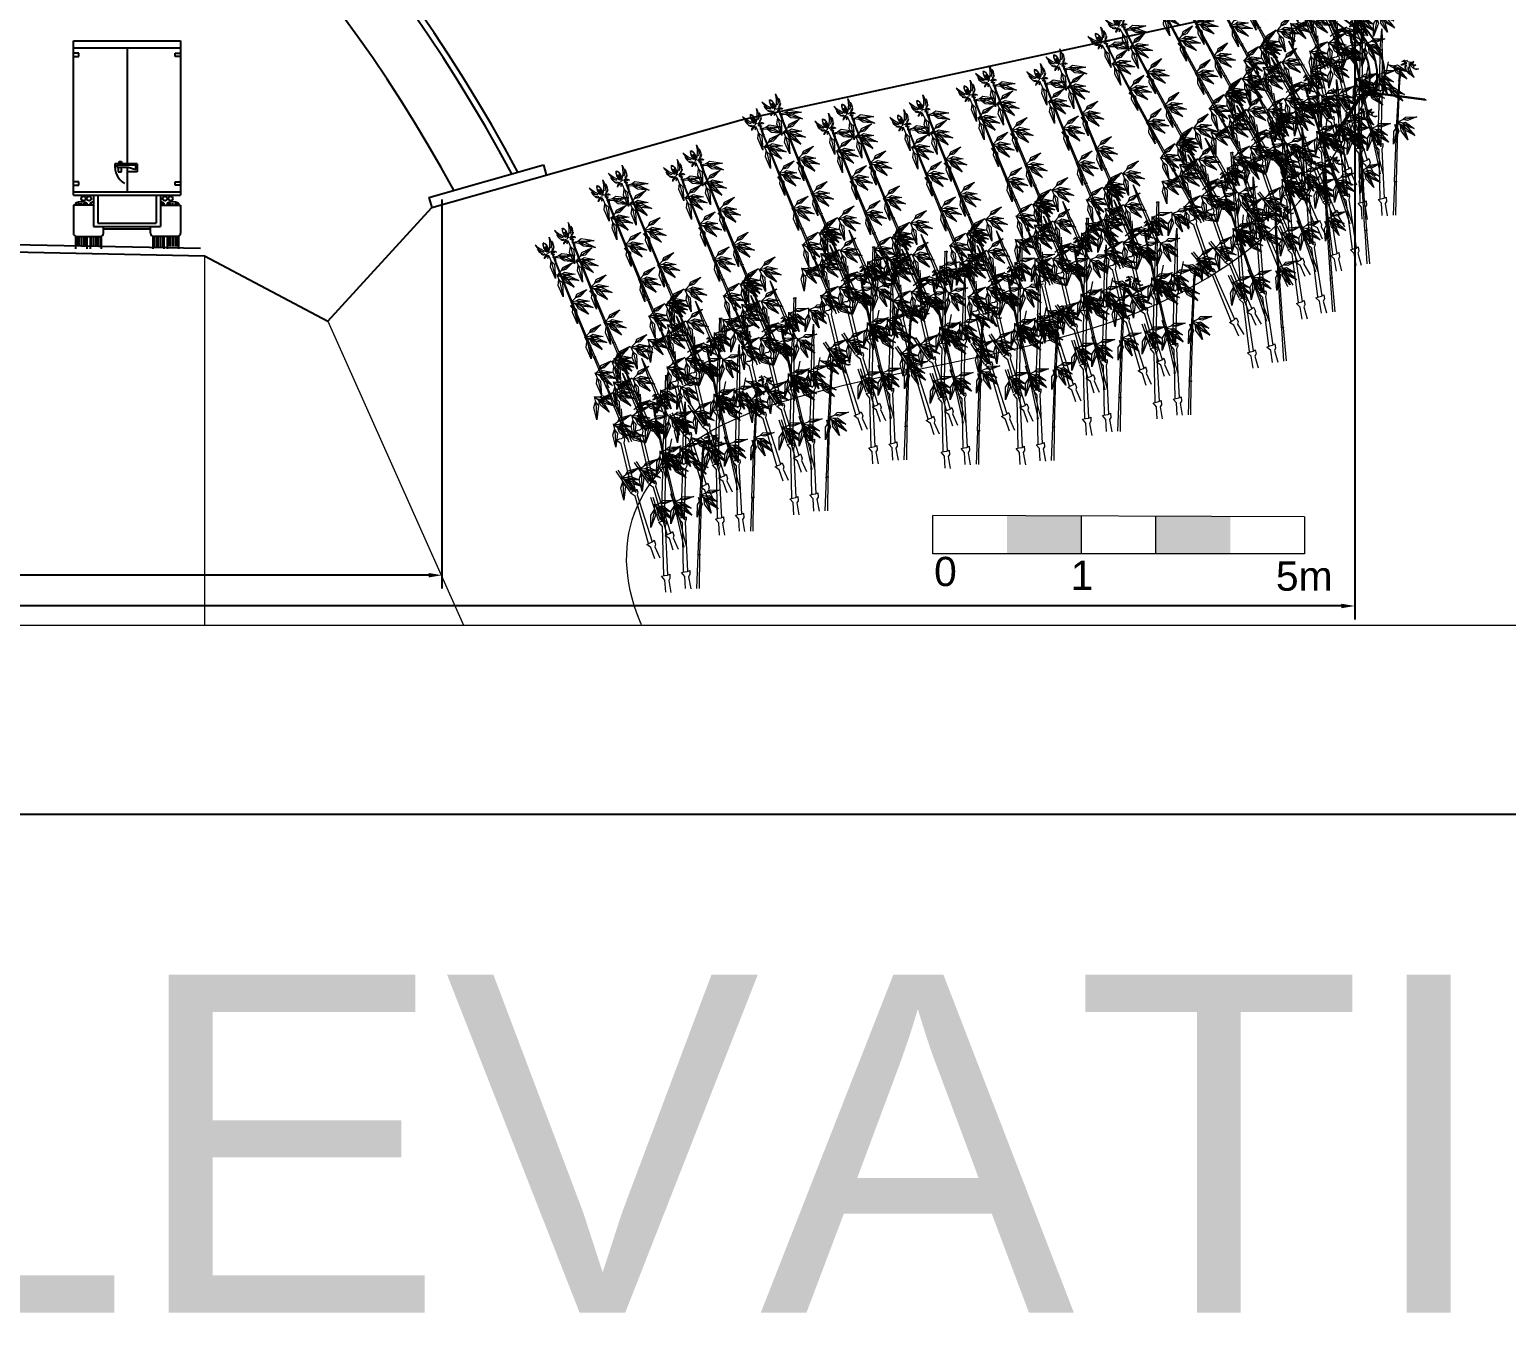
# Model space of a CAD drawing. Header units: metres. Extents: x 10 to 239, y 2 to 253.
# Drawn here: x 71.55 to 91.4, y 152.8 to 170.12 of the extents above; entities that cross this region are included whole.
import ezdxf

# ---------------------------------------------------------------- set-up
doc = ezdxf.new("R2010")
doc.units = ezdxf.units.M
doc.header["$MEASUREMENT"] = 0
doc.layers.get('Defpoints').update_dxf_attribs({"color": 9})
for name, color, linetype in [('-cotas', 252, 'Continuous'), ('-nombres', 253, 'Continuous'), ('1', 7, 'Continuous'), ('1estruct arco', 7, 'Continuous'), ('1gris oscuro', 253, 'Continuous'), ('bloques carros', 9, 'Continuous')]:
    doc.layers.add(name, color=color, linetype=linetype)
doc.layers.add('0marcos', color=10, linetype='Continuous', plot=False)
for name, color, linetype, lineweight, true_color in [('bamb', 7, 'Continuous', 0, 0xbdd3a6), ('barrera', 7, 'Continuous', 0, 0x9dbb63), ('bloques veg', 7, 'Continuous', 0, 0xbbd5a5)]:
    doc.layers.add(name, color=color, linetype=linetype, lineweight=lineweight, true_color=true_color)
doc.layers.get('bamb').off()
doc.styles.add('Annotative', font='arial.ttf')
doc.styles.get("Standard").update_dxf_attribs({"font": 'arial.ttf'})
doc.dimstyles.get("Standard").update_dxf_attribs({"dimtxt": 0.18, "dimasz": 0.18, "dimexe": 0.18, "dimexo": 0.0625, "dimgap": 0.09, "dimtad": 0, "dimtih": 1, "dimtoh": 1, "dimdec": 4, "dimzin": 0, "dimdsep": 46, "dimtxsty": 'Standard', "dimcen": 0.09, "dimadec": 0, "dimazin": 0, "dimtfac": 1, "dimtdec": 4, "dimtofl": 0, "dimtmove": 0, "dimatfit": 3, "dimfxl": 1, "dimtolj": 1, "dimtzin": 0, "dimarcsym": 0})

# ---------------------------------------------------------------- blocks, each defined once
blk = doc.blocks.new('A$C00FF6598')
for p, q in [((0, 186), (96, 186)), ((0, 48), (0, 186)), ((96, 186), (96, 48)), ((0, 180), (96, 180)), ((48, 180), (48, 76)), ((48, 73), (48, 51)), ((0, 51), (96, 51)), ((0, 48), (96, 48)), ((2, 41), (2, 39)), ((12, 41), (12, 39)), ((15, 41), (15, 39)), ((18, 48), (18, 20)), ((78, 48), (78, 20)), ((81, 41), (81, 39)), ((84, 41), (84, 39)), ((94, 41), (94, 39)), ((18, 39), (0, 39)), ((0, 39), (0, 14)), ((78, 39), (96, 39)), ((96, 39), (96, 14)), ((18, 20), (78, 20)), ((27, 14), (27, 20)), ((69, 14), (69, 20)), ((2, 11), (2, 0)), ((3, 11), (24, 11)), ((12, 11), (12, 0)), ((15, 11), (15, 0)), ((25, 11), (25, 0)), ((71, 11), (71, 0)), ((93, 11), (72, 11)), ((81, 11), (81, 0)), ((84, 11), (84, 0)), ((94, 11), (94, 0))]:
    blk.add_line(p, q)
for centre, radius, start, end in [((7, 29), 13, 67.3801, 112.6199), ((20, 29), 13, 98.8499, 112.6199), ((76, 29), 13, 67.3801, 81.1501), ((89, 29), 13, 67.3801, 112.6199), ((3, 14), 3, 180, 270), ((24, 14), 3, 270, 0), ((72, 14), 3, 180, 270), ((93, 14), 3, 270, 0)]:
    blk.add_arc(centre, radius, start, end)
at = {"layer": 'bloques carros'}
for p, q in [((5, 175), (0, 175)), ((0, 172), (5, 172)), ((5, 172), (5, 175)), ((91, 175), (96, 175)), ((91, 172), (91, 175)), ((96, 172), (91, 172)), ((57, 76), (37.1, 76)), ((56, 75), (39, 75)), ((39, 75), (39, 73)), ((39, 73), (49, 73)), ((40, 73), (40, 69)), ((40, 69), (43, 69)), ((41, 78), (43, 78)), ((41, 76), (41, 78)), ((43, 78), (43, 76)), ((43, 69), (43, 73)), ((49, 73), (56, 71)), ((57, 69), (49, 69)), ((56, 71), (56, 75)), ((57, 76), (57, 69)), ((5, 60), (0, 60)), ((0, 57), (5, 57)), ((5, 57), (5, 60)), ((91, 60), (96, 60)), ((91, 57), (91, 60)), ((96, 57), (91, 57)), ((3, 39), (3, 40.9)), ((5, 41), (5, 39)), ((7, 39), (7, 41)), ((9, 39), (9, 41)), ((11, 39), (11, 41)), ((16, 39), (16, 41)), ((22, 48), (22, 23)), ((74, 48), (74, 23)), ((80, 39), (80, 41)), ((85, 39), (85, 41)), ((87, 39), (87, 41)), ((89, 39), (89, 41)), ((91, 41), (91, 39)), ((93, 39), (93, 40.9)), ((22, 23), (74, 23)), ((27, 18), (69, 18)), ((3, 11), (3, 2)), ((5, 11), (5, 2)), ((7, 11), (7, 2)), ((9, 11), (9, 2)), ((11, 11), (11, 2)), ((16, 11), (16, 2)), ((18, 11), (18, 2)), ((20, 11), (20, 2)), ((22, 11), (22, 2)), ((24, 11), (24, 2)), ((72, 11), (72, 2)), ((74, 11), (74, 2)), ((76, 11), (76, 2)), ((78, 11), (78, 2)), ((80, 11), (80, 2)), ((85, 11), (85, 2)), ((87, 11), (87, 2)), ((89, 11), (89, 2)), ((91, 11), (91, 2)), ((93, 11), (93, 2))]:
    blk.add_line(p, q, dxfattribs=at)
for centre in [(9, 45), (14, 45), (82, 45), (87, 45)]:
    blk.add_circle(centre, 2, dxfattribs=at)
blk.add_arc((55, 74), 18, 173.6206, 239.0362, dxfattribs=at)
blk = doc.blocks.new('bamb')
at = {"layer": 'bloques veg'}
for p, q in [((-3.022, 3.814), (-3.058, 3.882)), ((-3.205, 3.546), (-3.241, 3.613)), ((-2.605, 3.297), (-2.662, 3.332)), ((-2.659, 3.336), (-2.605, 3.302)), ((-2.788, 3.028), (-2.845, 3.063)), ((-2.842, 3.068), (-2.788, 3.033)), ((-1.429, 1.873), (-1.572, 2.229)), ((-1.415, 1.794), (-1.557, 2.15)), ((-1.296, 2.03), (-1.32, 2.103)), ((-1.612, 1.605), (-1.754, 1.961)), ((-0.936, 1.414), (-0.983, 1.795)), ((-0.697, 1.546), (-0.744, 1.927)), ((-0.522, 1.744), (-0.526, 1.821)), ((-0.972, 1.451), (-1.022, 1.494)), ((-1.018, 1.498), (-0.97, 1.456)), ((-1.095, 1.128), (-1.359, 1.331)), ((-1.342, 1.352), (-1.091, 1.154)), ((-1.292, 0.939), (-1.556, 1.142)), ((-1.539, 1.163), (-1.288, 0.965)), ((-0.56, 0.821), (-0.763, 1.085)), ((-0.74, 1.101), (-0.549, 0.845)), ((-0.358, 1.101), (-0.395, 1.156)), ((-0.39, 1.159), (-0.355, 1.105)), ((-0.799, 0.689), (-1.002, 0.953)), ((-0.98, 0.969), (-0.788, 0.712))]:
    blk.add_line(p, q, dxfattribs=at)
for points in [[(-3.171, 3.939, 0.371554), (-3.278, 4.006, -0.734759), (-3.222, 3.973, -0.076042), (-3.177, 3.938, -0.522547), (-3.194, 3.941, 0.430591), (-3.248, 3.959, -0.351549), (-3.195, 3.936, 0.50622), (-3.225, 3.917, -0.192001), (-3.144, 3.923)], [(-3.188, 3.92, -0.371554), (-3.267, 4.019, 0.734759), (-3.228, 3.967, 0.076042), (-3.188, 3.925, 0.522547), (-3.193, 3.943, -0.430591), (-3.217, 3.994, 0.351549), (-3.188, 3.944, -0.50622), (-3.173, 3.976, 0.192001), (-3.169, 3.895)], [(-3.164, 3.939, 0.121956), (-3.224, 4.112, -0.197912), (-3.154, 3.98, 0.28202), (-3.175, 4.071, -0.357594), (-3.133, 3.96, 0.141581), (-3.121, 4.009, -0.258144), (-3.139, 3.932, -0.252411), (-3.067, 3.953, 0.399951), (-3.13, 3.924, -0.191492), (-3.084, 3.945, 0.22191), (-3.128, 3.907, -0.155645), (-3.081, 3.913, -0.20302), (-3.128, 3.907)], [(-3.347, 3.671, 0.121956), (-3.407, 3.843, -0.197912), (-3.337, 3.711, 0.28202), (-3.357, 3.802, -0.357594), (-3.315, 3.691, 0.141581), (-3.304, 3.74, -0.258144), (-3.322, 3.664, -0.252411), (-3.249, 3.684, 0.399951), (-3.313, 3.655, -0.191492), (-3.267, 3.676, 0.22191), (-3.311, 3.638, -0.155645), (-3.264, 3.644, -0.20302), (-3.311, 3.638)], [(-3.188, 3.913, -0.121956), (-3.366, 3.952, 0.197912), (-3.227, 3.898, -0.28202), (-3.319, 3.908, 0.357594), (-3.204, 3.879, -0.141581), (-3.251, 3.862, 0.258144), (-3.178, 3.889, 0.252411), (-3.189, 3.815, -0.399951), (-3.168, 3.881, 0.191492), (-3.183, 3.833, -0.22191), (-3.151, 3.881, 0.155645), (-3.151, 3.833, 0.20302), (-3.151, 3.881)], [(-3.37, 3.645, -0.121956), (-3.549, 3.683, 0.197912), (-3.409, 3.63, -0.28202), (-3.502, 3.639, 0.357594), (-3.387, 3.611, -0.141581), (-3.434, 3.593, 0.258144), (-3.36, 3.62, 0.252411), (-3.372, 3.546, -0.399951), (-3.351, 3.612, 0.191492), (-3.366, 3.564, -0.22191), (-3.334, 3.613, 0.155645), (-3.334, 3.565, 0.20302), (-3.334, 3.613)], [(-3.354, 3.67, 0.371554), (-3.461, 3.737, -0.734759), (-3.405, 3.705, -0.076042), (-3.359, 3.67, -0.522547), (-3.377, 3.673, 0.430591), (-3.431, 3.69, -0.351549), (-3.378, 3.667, 0.50622), (-3.407, 3.649, -0.192001), (-3.327, 3.654)], [(-3.371, 3.651, -0.371554), (-3.45, 3.75, 0.734759), (-3.411, 3.698, 0.076042), (-3.371, 3.657, 0.522547), (-3.376, 3.674, -0.430591), (-3.4, 3.726, 0.351549), (-3.37, 3.675, -0.50622), (-3.356, 3.707, 0.192001), (-3.352, 3.627)], [(-1.315, 2.283, 0.121956), (-1.152, 2.162, -0.197912), (-1.299, 2.239, 0.28202), (-1.223, 2.169, -0.357594), (-1.332, 2.244, 0.141581), (-1.311, 2.192, -0.258144), (-1.343, 2.273, -0.252411), (-1.396, 2.209, 0.399951), (-1.357, 2.275, -0.191492), (-1.385, 2.227, 0.22191), (-1.369, 2.29, -0.155645), (-1.409, 2.254, 0.220934), (-1.394, 2.292, 1.572992)], [(-1.31, 2.287, 0.371554), (-1.169, 2.294, -0.734759), (-1.241, 2.288, -0.076042), (-1.305, 2.291, -0.522547), (-1.287, 2.299, 0.430591), (-1.226, 2.317, -0.351549), (-1.29, 2.305, 0.50622), (-1.274, 2.341, -0.48228), (-1.362, 2.305, 0.557088)], [(-0.476, 1.993, 0.121956), (-0.349, 1.835, -0.197912), (-0.471, 1.947, 0.28202), (-0.416, 1.859, -0.357594), (-0.501, 1.96, 0.141581), (-0.495, 1.904, -0.258144), (-0.505, 1.991, -0.252411), (-0.573, 1.942, 0.399951), (-0.518, 1.997, -0.191492), (-0.558, 1.958, 0.22191), (-0.526, 2.014, -0.155645), (-0.573, 1.99, 0.220934), (-0.549, 2.022, 1.572992)], [(-0.469, 1.996, 0.371554), (-0.332, 1.966, -0.734759), (-0.402, 1.979, -0.076042), (-0.463, 1.999, -0.522547), (-0.444, 2.002, 0.430591), (-0.38, 2.004, -0.351549), (-0.445, 2.008, 0.50622), (-0.421, 2.038, -0.48228), (-0.515, 2.027, 0.557088)]]:
    blk.add_lwpolyline(points, format="xyb", dxfattribs=at)
for points in [[(-3.093, 3.872), (-3.015, 3.918), (-2.816, 3.991), (-2.954, 3.91), (-3.028, 3.91), (-2.992, 3.96), (-2.816, 3.991)], [(-3.148, 3.872), (-3.084, 3.802), (-2.968, 3.611), (-3.08, 3.736), (-3.095, 3.814), (-3.037, 3.786), (-2.968, 3.611)], [(-3.028, 3.806), (-3.108, 3.909), (-3.117, 3.92), (-3.126, 3.932), (-3.128, 3.94), (-3.115, 3.928), (-3.108, 3.922), (-3.103, 3.915), (-3.022, 3.811)], [(-3.072, 3.877), (-2.984, 3.899), (-2.773, 3.91), (-2.928, 3.873), (-3, 3.895), (-2.951, 3.932), (-2.773, 3.91)], [(-2.606, 3.302), (-3.019, 3.796), (-3.035, 3.8), (-3.029, 3.807), (-3.024, 3.809), (-3.021, 3.815), (-3.016, 3.809), (-3.014, 3.802), (-2.593, 3.309)], [(-2.951, 3.677), (-2.919, 3.746), (-2.814, 3.89), (-2.872, 3.768), (-2.925, 3.734), (-2.922, 3.785), (-2.814, 3.89)], [(-3.331, 3.603), (-3.267, 3.533), (-3.15, 3.342), (-3.263, 3.468), (-3.278, 3.545), (-3.22, 3.518), (-3.15, 3.342)], [(-3.211, 3.537), (-3.291, 3.641), (-3.3, 3.652), (-3.309, 3.663), (-3.311, 3.671), (-3.298, 3.659), (-3.291, 3.653), (-3.286, 3.646), (-3.205, 3.542)], [(-3.276, 3.603), (-3.198, 3.65), (-2.999, 3.723), (-3.137, 3.641), (-3.211, 3.642), (-3.175, 3.691), (-2.999, 3.723)], [(-3.255, 3.608), (-3.167, 3.63), (-2.956, 3.641), (-3.111, 3.604), (-3.182, 3.627), (-3.133, 3.663), (-2.956, 3.641)], [(-3.134, 3.408), (-3.102, 3.477), (-2.997, 3.621), (-3.055, 3.5), (-3.107, 3.465), (-3.105, 3.516), (-2.997, 3.621)], [(-2.971, 3.67), (-2.906, 3.599), (-2.79, 3.409), (-2.903, 3.534), (-2.917, 3.611), (-2.859, 3.584), (-2.79, 3.409)], [(-2.962, 3.667), (-2.878, 3.652), (-2.69, 3.579), (-2.839, 3.607), (-2.892, 3.654), (-2.836, 3.667), (-2.69, 3.579)], [(-2.96, 3.654), (-2.872, 3.676), (-2.66, 3.687), (-2.816, 3.649), (-2.887, 3.672), (-2.838, 3.708), (-2.66, 3.687)], [(-2.957, 3.669), (-2.893, 3.702), (-2.733, 3.749), (-2.845, 3.692), (-2.904, 3.696), (-2.873, 3.733), (-2.733, 3.749)], [(-2.656, 3.394), (-2.623, 3.463), (-2.518, 3.607), (-2.576, 3.486), (-2.629, 3.451), (-2.627, 3.502), (-2.518, 3.607)], [(-2.788, 3.034), (-3.202, 3.527), (-3.217, 3.532), (-3.212, 3.538), (-3.207, 3.541), (-3.204, 3.547), (-3.199, 3.54), (-3.197, 3.533), (-2.776, 3.041)], [(-3.153, 3.401), (-3.089, 3.331), (-2.973, 3.14), (-3.085, 3.266), (-3.1, 3.343), (-3.042, 3.316), (-2.973, 3.14)], [(-3.145, 3.398), (-3.06, 3.383), (-2.873, 3.311), (-3.022, 3.338), (-3.075, 3.386), (-3.018, 3.398), (-2.873, 3.311)], [(-3.143, 3.385), (-3.055, 3.407), (-2.843, 3.418), (-2.999, 3.381), (-3.07, 3.403), (-3.021, 3.44), (-2.843, 3.418)], [(-3.139, 3.4), (-3.076, 3.433), (-2.915, 3.481), (-3.028, 3.423), (-3.087, 3.428), (-3.056, 3.464), (-2.915, 3.481)], [(-2.675, 3.387), (-2.611, 3.317), (-2.494, 3.126), (-2.607, 3.251), (-2.622, 3.329), (-2.564, 3.301), (-2.494, 3.126)], [(-2.666, 3.384), (-2.582, 3.369), (-2.394, 3.296), (-2.543, 3.324), (-2.596, 3.371), (-2.54, 3.384), (-2.394, 3.296)], [(-2.664, 3.371), (-2.576, 3.393), (-2.365, 3.404), (-2.52, 3.367), (-2.591, 3.389), (-2.542, 3.425), (-2.365, 3.404)], [(-2.661, 3.386), (-2.597, 3.419), (-2.437, 3.466), (-2.549, 3.409), (-2.608, 3.413), (-2.577, 3.45), (-2.437, 3.466)], [(-2.844, 3.118), (-2.78, 3.15), (-2.62, 3.198), (-2.732, 3.14), (-2.791, 3.145), (-2.76, 3.182), (-2.62, 3.198)], [(-2.839, 3.125), (-2.806, 3.194), (-2.701, 3.338), (-2.759, 3.217), (-2.812, 3.182), (-2.809, 3.234), (-2.701, 3.338)], [(-2.145, 2.77), (-2.591, 3.289), (-2.607, 3.291), (-2.602, 3.298), (-2.595, 3.304), (-2.59, 3.313), (-2.586, 3.305), (-2.582, 3.297), (-2.131, 2.783)], [(-2.33, 3.004), (-2.298, 3.073), (-2.193, 3.217), (-2.251, 3.096), (-2.303, 3.061), (-2.301, 3.113), (-2.193, 3.217)], [(-2.858, 3.118), (-2.794, 3.048), (-2.677, 2.857), (-2.79, 2.983), (-2.804, 3.06), (-2.746, 3.033), (-2.677, 2.857)], [(-2.849, 3.115), (-2.765, 3.1), (-2.577, 3.028), (-2.726, 3.056), (-2.779, 3.103), (-2.723, 3.115), (-2.577, 3.028)], [(-2.847, 3.102), (-2.759, 3.124), (-2.547, 3.135), (-2.703, 3.098), (-2.774, 3.12), (-2.725, 3.157), (-2.547, 3.135)], [(-2.328, 2.501), (-2.774, 3.02), (-2.79, 3.022), (-2.785, 3.03), (-2.777, 3.036), (-2.773, 3.044), (-2.769, 3.036), (-2.764, 3.029), (-2.314, 2.514)], [(-2.349, 2.997), (-2.285, 2.927), (-2.169, 2.736), (-2.281, 2.862), (-2.296, 2.939), (-2.238, 2.912), (-2.169, 2.736)], [(-2.341, 2.994), (-2.256, 2.979), (-2.069, 2.907), (-2.218, 2.935), (-2.271, 2.982), (-2.214, 2.994), (-2.069, 2.907)], [(-2.339, 2.981), (-2.251, 3.003), (-2.039, 3.014), (-2.195, 2.977), (-2.266, 2.999), (-2.217, 3.036), (-2.039, 3.014)], [(-2.335, 2.997), (-2.272, 3.029), (-2.111, 3.077), (-2.224, 3.02), (-2.283, 3.024), (-2.252, 3.061), (-2.111, 3.077)], [(-1.883, 2.804), (-1.85, 2.873), (-1.745, 3.018), (-1.803, 2.896), (-1.856, 2.861), (-1.854, 2.913), (-1.745, 3.018)], [(-2.518, 2.728), (-2.455, 2.761), (-2.294, 2.808), (-2.407, 2.751), (-2.466, 2.755), (-2.435, 2.792), (-2.294, 2.808)], [(-2.513, 2.736), (-2.481, 2.804), (-2.375, 2.949), (-2.434, 2.827), (-2.486, 2.793), (-2.484, 2.844), (-2.375, 2.949)], [(-1.845, 2.425), (-2.135, 2.762), (-2.15, 2.765), (-2.14, 2.773), (-2.131, 2.782), (-2.128, 2.788), (-2.12, 2.78), (-2.12, 2.772), (-1.823, 2.444)], [(-2.046, 2.585), (-2.013, 2.654), (-1.908, 2.798), (-1.966, 2.676), (-2.019, 2.642), (-2.016, 2.693), (-1.908, 2.798)], [(-1.902, 2.797), (-1.838, 2.727), (-1.722, 2.536), (-1.834, 2.662), (-1.849, 2.739), (-1.791, 2.712), (-1.722, 2.536)], [(-1.893, 2.794), (-1.809, 2.779), (-1.622, 2.707), (-1.771, 2.735), (-1.823, 2.782), (-1.767, 2.794), (-1.622, 2.707)], [(-1.891, 2.781), (-1.804, 2.803), (-1.592, 2.814), (-1.747, 2.777), (-1.819, 2.8), (-1.77, 2.836), (-1.592, 2.814)], [(-1.888, 2.797), (-1.825, 2.829), (-1.664, 2.877), (-1.777, 2.82), (-1.835, 2.824), (-1.804, 2.861), (-1.664, 2.877)], [(-2.532, 2.729), (-2.468, 2.658), (-2.352, 2.468), (-2.464, 2.593), (-2.479, 2.67), (-2.421, 2.643), (-2.352, 2.468)], [(-2.524, 2.726), (-2.439, 2.71), (-2.252, 2.638), (-2.401, 2.666), (-2.454, 2.713), (-2.397, 2.725), (-2.252, 2.638)], [(-2.522, 2.713), (-2.434, 2.735), (-2.222, 2.746), (-2.378, 2.708), (-2.449, 2.731), (-2.4, 2.767), (-2.222, 2.746)], [(-2.071, 2.528), (-2.007, 2.561), (-1.847, 2.608), (-1.959, 2.551), (-2.018, 2.555), (-1.987, 2.592), (-1.847, 2.608)], [(-2.066, 2.536), (-2.033, 2.605), (-1.928, 2.749), (-1.986, 2.627), (-2.039, 2.593), (-2.037, 2.644), (-1.928, 2.749)], [(-2.054, 2.562), (-1.966, 2.584), (-1.754, 2.595), (-1.91, 2.557), (-1.981, 2.58), (-1.932, 2.616), (-1.754, 2.595)], [(-2.051, 2.577), (-1.987, 2.61), (-1.827, 2.657), (-1.939, 2.6), (-1.998, 2.604), (-1.967, 2.641), (-1.827, 2.657)], [(-1.725, 2.406), (-1.692, 2.475), (-1.587, 2.619), (-1.645, 2.498), (-1.698, 2.463), (-1.696, 2.514), (-1.587, 2.619)], [(-1.168, 2.051), (-1.356, 2.27), (-1.449, 2.377), (-1.54, 2.475), (-1.709, 2.689), (-1.602, 2.58), (-1.548, 2.516), (-1.498, 2.47), (-1.14, 2.077)], [(-1.202, 2.138), (-1.326, 2.565), (-1.338, 2.574), (-1.326, 2.577), (-1.314, 2.582), (-1.309, 2.586), (-1.305, 2.575), (-1.309, 2.568), (-1.174, 2.146)], [(-1.079, 2.499), (-1.021, 2.548), (-0.865, 2.636), (-0.969, 2.549), (-1.031, 2.54), (-1.008, 2.585), (-0.865, 2.636)], [(-2.028, 2.156), (-2.318, 2.494), (-2.333, 2.496), (-2.323, 2.504), (-2.314, 2.513), (-2.311, 2.52), (-2.303, 2.511), (-2.303, 2.503), (-2.006, 2.175)], [(-2.234, 2.309), (-2.17, 2.341), (-2.009, 2.389), (-2.122, 2.331), (-2.181, 2.336), (-2.15, 2.373), (-2.009, 2.389)], [(-2.228, 2.316), (-2.196, 2.385), (-2.091, 2.529), (-2.149, 2.408), (-2.202, 2.373), (-2.199, 2.425), (-2.091, 2.529)], [(-2.085, 2.529), (-2.021, 2.458), (-1.904, 2.268), (-2.017, 2.393), (-2.032, 2.47), (-1.974, 2.443), (-1.904, 2.268)], [(-2.076, 2.526), (-1.992, 2.51), (-1.804, 2.438), (-1.953, 2.466), (-2.006, 2.513), (-1.95, 2.526), (-1.804, 2.438)], [(-2.074, 2.513), (-1.986, 2.535), (-1.775, 2.546), (-1.93, 2.508), (-2.001, 2.531), (-1.952, 2.567), (-1.775, 2.546)], [(-2.065, 2.578), (-2.001, 2.507), (-1.884, 2.317), (-1.997, 2.442), (-2.011, 2.52), (-1.953, 2.492), (-1.884, 2.317)], [(-2.056, 2.575), (-1.972, 2.56), (-1.784, 2.487), (-1.933, 2.515), (-1.986, 2.562), (-1.93, 2.575), (-1.784, 2.487)], [(-1.351, 1.782), (-1.539, 2.002), (-1.632, 2.109), (-1.723, 2.206), (-1.892, 2.42), (-1.785, 2.312), (-1.731, 2.247), (-1.681, 2.202), (-1.323, 1.809)], [(-1.888, 2.186), (-1.855, 2.255), (-1.75, 2.4), (-1.808, 2.278), (-1.861, 2.244), (-1.858, 2.295), (-1.75, 2.4)], [(-1.33, 1.831), (-1.519, 2.051), (-1.612, 2.158), (-1.703, 2.256), (-1.872, 2.469), (-1.764, 2.361), (-1.711, 2.297), (-1.661, 2.251), (-1.303, 1.858)], [(-1.744, 2.399), (-1.68, 2.329), (-1.564, 2.138), (-1.676, 2.264), (-1.691, 2.341), (-1.633, 2.314), (-1.564, 2.138)], [(-1.735, 2.396), (-1.651, 2.381), (-1.464, 2.309), (-1.613, 2.336), (-1.665, 2.384), (-1.609, 2.396), (-1.464, 2.309)], [(-1.733, 2.383), (-1.646, 2.405), (-1.434, 2.416), (-1.589, 2.379), (-1.661, 2.401), (-1.612, 2.438), (-1.434, 2.416)], [(-1.73, 2.398), (-1.667, 2.431), (-1.506, 2.479), (-1.619, 2.421), (-1.677, 2.426), (-1.646, 2.462), (-1.506, 2.479)], [(-1.326, 2.362), (-1.255, 2.365), (-1.089, 2.342), (-1.215, 2.337), (-1.267, 2.365), (-1.223, 2.386), (-1.089, 2.342)], [(-1.318, 2.367), (-1.26, 2.416), (-1.104, 2.504), (-1.208, 2.417), (-1.27, 2.408), (-1.247, 2.453), (-1.104, 2.504)], [(-1.099, 2.501), (-1.07, 2.41), (-1.044, 2.188), (-1.094, 2.349), (-1.075, 2.425), (-1.034, 2.377), (-1.044, 2.188)], [(-1.096, 2.482), (-1.007, 2.465), (-0.81, 2.387), (-0.967, 2.418), (-1.023, 2.468), (-0.963, 2.481), (-0.81, 2.387)], [(-1.093, 2.494), (-1.022, 2.445), (-0.882, 2.302), (-1.006, 2.389), (-1.034, 2.454), (-0.978, 2.442), (-0.882, 2.302)], [(-1.087, 2.494), (-1.016, 2.498), (-0.85, 2.474), (-0.976, 2.469), (-1.028, 2.497), (-0.984, 2.518), (-0.85, 2.474)], [(-2.248, 2.309), (-2.183, 2.239), (-2.067, 2.048), (-2.18, 2.174), (-2.194, 2.251), (-2.136, 2.224), (-2.067, 2.048)], [(-2.239, 2.306), (-2.155, 2.291), (-1.967, 2.219), (-2.116, 2.247), (-2.169, 2.294), (-2.113, 2.306), (-1.967, 2.219)], [(-2.237, 2.293), (-2.149, 2.315), (-1.937, 2.326), (-2.093, 2.289), (-2.164, 2.311), (-2.115, 2.348), (-1.937, 2.326)], [(-1.513, 1.563), (-1.702, 1.782), (-1.795, 1.889), (-1.886, 1.987), (-2.055, 2.201), (-1.947, 2.092), (-1.893, 2.028), (-1.844, 1.982), (-1.486, 1.589)], [(-1.974, 2.273), (-1.922, 2.193), (-1.839, 1.985), (-1.929, 2.128), (-1.931, 2.206), (-1.878, 2.17), (-1.839, 1.985)], [(-1.966, 2.255), (-1.875, 2.262), (-1.665, 2.238), (-1.824, 2.227), (-1.891, 2.261), (-1.837, 2.289), (-1.665, 2.238)], [(-1.966, 2.268), (-1.885, 2.239), (-1.712, 2.137), (-1.854, 2.189), (-1.899, 2.244), (-1.841, 2.247), (-1.712, 2.137)], [(-1.96, 2.27), (-1.892, 2.292), (-1.726, 2.311), (-1.846, 2.274), (-1.904, 2.288), (-1.867, 2.319), (-1.726, 2.311)], [(-1.913, 2.13), (-1.849, 2.163), (-1.689, 2.21), (-1.801, 2.153), (-1.86, 2.157), (-1.829, 2.194), (-1.689, 2.21)], [(-1.908, 2.137), (-1.875, 2.206), (-1.77, 2.351), (-1.828, 2.229), (-1.881, 2.194), (-1.879, 2.246), (-1.77, 2.351)], [(-1.595, 2.006), (-1.551, 2.068), (-1.423, 2.193), (-1.501, 2.083), (-1.559, 2.058), (-1.548, 2.108), (-1.423, 2.193)], [(-1.548, 2.113), (-1.464, 2.146), (-1.255, 2.185), (-1.405, 2.127), (-1.478, 2.14), (-1.434, 2.183), (-1.255, 2.185)], [(-1.338, 2.368), (-1.309, 2.278), (-1.283, 2.056), (-1.333, 2.217), (-1.314, 2.293), (-1.273, 2.244), (-1.283, 2.056)], [(-1.335, 2.349), (-1.246, 2.333), (-1.049, 2.255), (-1.206, 2.286), (-1.262, 2.336), (-1.202, 2.348), (-1.049, 2.255)], [(-1.332, 2.362), (-1.261, 2.313), (-1.121, 2.17), (-1.245, 2.257), (-1.273, 2.322), (-1.217, 2.309), (-1.121, 2.17)], [(-0.98, 1.384), (-1.061, 1.662), (-1.101, 1.798), (-1.143, 1.925), (-1.208, 2.19), (-1.155, 2.046), (-1.133, 1.965), (-1.107, 1.903), (-0.945, 1.397)], [(-1.101, 2.071), (-1.043, 2.12), (-0.887, 2.208), (-0.99, 2.121), (-1.053, 2.112), (-1.029, 2.157), (-0.887, 2.208)], [(-0.741, 1.517), (-0.822, 1.794), (-0.862, 1.93), (-0.904, 2.057), (-0.969, 2.322), (-0.916, 2.178), (-0.894, 2.098), (-0.868, 2.035), (-0.706, 1.529)], [(-2.156, 2.004), (-2.105, 1.924), (-2.022, 1.717), (-2.112, 1.859), (-2.114, 1.938), (-2.061, 1.901), (-2.022, 1.717)], [(-2.149, 1.987), (-2.058, 1.993), (-1.848, 1.969), (-2.007, 1.958), (-2.074, 1.992), (-2.019, 2.02), (-1.848, 1.969)], [(-2.148, 2), (-2.068, 1.971), (-1.895, 1.868), (-2.037, 1.92), (-2.082, 1.976), (-2.024, 1.978), (-1.895, 1.868)], [(-2.143, 2.001), (-2.075, 2.023), (-1.908, 2.043), (-2.029, 2.005), (-2.086, 2.019), (-2.05, 2.05), (-1.908, 2.043)], [(-2.07, 1.918), (-2.038, 1.987), (-1.933, 2.131), (-1.991, 2.01), (-2.043, 1.975), (-2.041, 2.026), (-1.933, 2.131)], [(-1.927, 2.13), (-1.863, 2.06), (-1.746, 1.87), (-1.859, 1.995), (-1.874, 2.072), (-1.816, 2.045), (-1.746, 1.87)], [(-1.918, 2.127), (-1.834, 2.112), (-1.646, 2.04), (-1.795, 2.068), (-1.848, 2.115), (-1.792, 2.127), (-1.646, 2.04)], [(-1.916, 2.115), (-1.828, 2.136), (-1.617, 2.148), (-1.772, 2.11), (-1.843, 2.133), (-1.794, 2.169), (-1.617, 2.148)], [(-1.58, 1.926), (-1.537, 1.989), (-1.409, 2.114), (-1.487, 2.003), (-1.544, 1.978), (-1.533, 2.028), (-1.409, 2.114)], [(-1.527, 2.115), (-1.437, 2.122), (-1.226, 2.097), (-1.386, 2.087), (-1.452, 2.121), (-1.398, 2.148), (-1.226, 2.097)], [(-1.303, 2.023), (-1.365, 2.138), (-1.372, 2.151), (-1.379, 2.164), (-1.379, 2.172), (-1.368, 2.158), (-1.363, 2.151), (-1.359, 2.143), (-1.297, 2.027)], [(-1.34, 1.939), (-1.282, 1.988), (-1.126, 2.076), (-1.229, 1.989), (-1.292, 1.98), (-1.268, 2.025), (-1.126, 2.076)], [(-0.971, 1.456), (-1.296, 2.012), (-1.311, 2.019), (-1.304, 2.024), (-1.299, 2.026), (-1.294, 2.031), (-1.291, 2.024), (-1.29, 2.017), (-0.957, 1.461)], [(-1.121, 2.073), (-1.092, 1.982), (-1.065, 1.76), (-1.115, 1.921), (-1.097, 1.997), (-1.055, 1.949), (-1.065, 1.76)], [(-1.118, 2.054), (-1.029, 2.037), (-0.832, 1.959), (-0.989, 1.99), (-1.044, 2.04), (-0.985, 2.053), (-0.832, 1.959)], [(-1.114, 2.066), (-1.044, 2.017), (-0.903, 1.874), (-1.027, 1.961), (-1.056, 2.026), (-1, 2.014), (-0.903, 1.874)], [(-1.109, 2.066), (-1.037, 2.07), (-0.871, 2.046), (-0.998, 2.041), (-1.049, 2.069), (-1.006, 2.09), (-0.871, 2.046)], [(-1.777, 1.737), (-1.734, 1.8), (-1.606, 1.924), (-1.684, 1.814), (-1.741, 1.789), (-1.731, 1.839), (-1.606, 1.924)], [(-1.6, 1.923), (-1.549, 1.843), (-1.466, 1.635), (-1.556, 1.778), (-1.558, 1.856), (-1.505, 1.82), (-1.466, 1.635)], [(-1.593, 1.905), (-1.502, 1.912), (-1.292, 1.888), (-1.451, 1.877), (-1.518, 1.911), (-1.463, 1.938), (-1.292, 1.888)], [(-1.592, 1.918), (-1.512, 1.889), (-1.339, 1.787), (-1.481, 1.839), (-1.526, 1.894), (-1.468, 1.897), (-1.339, 1.787)], [(-1.587, 1.92), (-1.519, 1.941), (-1.352, 1.961), (-1.473, 1.924), (-1.53, 1.938), (-1.494, 1.969), (-1.352, 1.961)], [(-1.066, 1.145), (-1.409, 1.702), (-1.485, 1.731), (-1.453, 1.759), (-1.429, 1.771), (-1.408, 1.798), (-1.387, 1.765), (-1.383, 1.726), (-1.035, 1.166)], [(-1.429, 1.832), (-1.345, 1.865), (-1.136, 1.904), (-1.285, 1.847), (-1.359, 1.86), (-1.315, 1.902), (-1.136, 1.904)], [(-1.408, 1.834), (-1.317, 1.841), (-1.107, 1.817), (-1.266, 1.806), (-1.333, 1.84), (-1.279, 1.867), (-1.107, 1.817)], [(-1.36, 1.941), (-1.331, 1.85), (-1.304, 1.628), (-1.355, 1.789), (-1.336, 1.865), (-1.294, 1.816), (-1.304, 1.628)], [(-1.357, 1.922), (-1.268, 1.905), (-1.071, 1.827), (-1.228, 1.858), (-1.283, 1.908), (-1.224, 1.92), (-1.071, 1.827)], [(-1.354, 1.934), (-1.283, 1.885), (-1.143, 1.742), (-1.267, 1.829), (-1.295, 1.894), (-1.239, 1.882), (-1.143, 1.742)], [(-1.348, 1.934), (-1.276, 1.938), (-1.111, 1.914), (-1.237, 1.909), (-1.289, 1.937), (-1.245, 1.958), (-1.111, 1.914)], [(-0.824, 1.717), (-0.765, 1.766), (-0.61, 1.854), (-0.713, 1.767), (-0.775, 1.758), (-0.752, 1.804), (-0.61, 1.854)], [(-0.744, 1.889), (-0.654, 1.899), (-0.443, 1.883), (-0.602, 1.866), (-0.669, 1.898), (-0.616, 1.927), (-0.443, 1.883)], [(-0.723, 1.886), (-0.634, 1.869), (-0.437, 1.791), (-0.594, 1.822), (-0.649, 1.872), (-0.59, 1.884), (-0.437, 1.791)], [(-0.531, 1.739), (-0.56, 1.866), (-0.564, 1.88), (-0.568, 1.894), (-0.566, 1.903), (-0.559, 1.886), (-0.555, 1.878), (-0.554, 1.869), (-0.524, 1.741)], [(-1.797, 1.734), (-1.746, 1.653), (-1.663, 1.446), (-1.753, 1.588), (-1.755, 1.667), (-1.702, 1.631), (-1.663, 1.446)], [(-1.79, 1.716), (-1.699, 1.723), (-1.489, 1.698), (-1.648, 1.688), (-1.715, 1.722), (-1.66, 1.749), (-1.489, 1.698)], [(-1.789, 1.729), (-1.709, 1.7), (-1.536, 1.597), (-1.678, 1.65), (-1.723, 1.705), (-1.665, 1.708), (-1.536, 1.597)], [(-1.784, 1.73), (-1.716, 1.752), (-1.549, 1.772), (-1.67, 1.734), (-1.727, 1.748), (-1.691, 1.78), (-1.549, 1.772)], [(-1.263, 0.955), (-1.606, 1.512), (-1.682, 1.542), (-1.65, 1.57), (-1.626, 1.582), (-1.605, 1.609), (-1.584, 1.576), (-1.58, 1.537), (-1.232, 0.977)], [(-1.626, 1.643), (-1.542, 1.676), (-1.333, 1.715), (-1.482, 1.657), (-1.556, 1.67), (-1.512, 1.713), (-1.333, 1.715)], [(-1.605, 1.645), (-1.514, 1.652), (-1.304, 1.627), (-1.463, 1.616), (-1.53, 1.651), (-1.476, 1.678), (-1.304, 1.627)], [(-1.07, 1.58), (-0.999, 1.584), (-0.833, 1.56), (-0.96, 1.555), (-1.011, 1.583), (-0.968, 1.604), (-0.833, 1.56)], [(-1.063, 1.585), (-1.004, 1.634), (-0.849, 1.722), (-0.952, 1.635), (-1.014, 1.626), (-0.991, 1.671), (-0.849, 1.722)], [(-1.011, 1.548), (-0.943, 1.57), (-0.777, 1.59), (-0.898, 1.552), (-0.955, 1.566), (-0.918, 1.597), (-0.777, 1.59)], [(-1.005, 1.555), (-0.961, 1.617), (-0.834, 1.742), (-0.911, 1.632), (-0.969, 1.606), (-0.958, 1.657), (-0.834, 1.742)], [(-0.844, 1.719), (-0.815, 1.628), (-0.788, 1.406), (-0.838, 1.567), (-0.82, 1.644), (-0.778, 1.595), (-0.788, 1.406)], [(-0.841, 1.7), (-0.752, 1.683), (-0.554, 1.605), (-0.711, 1.636), (-0.767, 1.686), (-0.707, 1.699), (-0.554, 1.605)], [(-0.837, 1.712), (-0.767, 1.663), (-0.626, 1.52), (-0.75, 1.607), (-0.779, 1.672), (-0.722, 1.66), (-0.626, 1.52)], [(-0.831, 1.712), (-0.76, 1.716), (-0.594, 1.692), (-0.72, 1.687), (-0.772, 1.715), (-0.729, 1.736), (-0.594, 1.692)], [(-0.701, 1.587), (-0.611, 1.597), (-0.4, 1.581), (-0.559, 1.564), (-0.627, 1.596), (-0.573, 1.625), (-0.4, 1.581)], [(-0.356, 1.106), (-0.527, 1.727), (-0.539, 1.737), (-0.531, 1.74), (-0.526, 1.741), (-0.52, 1.745), (-0.518, 1.737), (-0.52, 1.73), (-0.341, 1.107)], [(-1.253, 1.285), (-1.209, 1.348), (-1.081, 1.472), (-1.159, 1.362), (-1.217, 1.337), (-1.206, 1.387), (-1.081, 1.472)], [(-1.083, 1.587), (-1.054, 1.496), (-1.027, 1.274), (-1.077, 1.435), (-1.059, 1.511), (-1.017, 1.462), (-1.027, 1.274)], [(-1.08, 1.568), (-0.991, 1.551), (-0.793, 1.473), (-0.951, 1.504), (-1.006, 1.554), (-0.946, 1.566), (-0.793, 1.473)], [(-1.076, 1.58), (-1.006, 1.531), (-0.865, 1.388), (-0.989, 1.475), (-1.018, 1.54), (-0.961, 1.528), (-0.865, 1.388)], [(-1.025, 1.551), (-0.974, 1.471), (-0.891, 1.264), (-0.981, 1.406), (-0.982, 1.485), (-0.93, 1.448), (-0.891, 1.264)], [(-0.767, 0.697), (-0.955, 1.324), (-1.02, 1.371), (-0.983, 1.391), (-0.956, 1.396), (-0.929, 1.417), (-0.917, 1.379), (-0.924, 1.341), (-0.731, 0.71)], [(-1.017, 1.534), (-0.927, 1.54), (-0.716, 1.516), (-0.876, 1.505), (-0.942, 1.539), (-0.888, 1.567), (-0.716, 1.516)], [(-1.017, 1.547), (-0.936, 1.518), (-0.764, 1.415), (-0.906, 1.467), (-0.95, 1.523), (-0.892, 1.525), (-0.764, 1.415)], [(-0.606, 0.854), (-0.959, 1.44), (-0.974, 1.445), (-0.968, 1.452), (-0.96, 1.456), (-0.954, 1.464), (-0.951, 1.455), (-0.948, 1.447), (-0.59, 0.864)], [(-0.94, 1.455), (-0.85, 1.465), (-0.639, 1.449), (-0.798, 1.432), (-0.866, 1.463), (-0.812, 1.493), (-0.639, 1.449)], [(-0.919, 1.451), (-0.83, 1.435), (-0.633, 1.357), (-0.79, 1.387), (-0.846, 1.438), (-0.786, 1.45), (-0.633, 1.357)], [(-0.528, 0.829), (-0.716, 1.456), (-0.781, 1.504), (-0.744, 1.523), (-0.717, 1.528), (-0.69, 1.549), (-0.678, 1.511), (-0.685, 1.473), (-0.492, 0.842)], [(-0.68, 1.583), (-0.591, 1.567), (-0.394, 1.489), (-0.551, 1.52), (-0.607, 1.57), (-0.547, 1.582), (-0.394, 1.489)], [(-1.45, 1.096), (-1.406, 1.159), (-1.278, 1.283), (-1.356, 1.173), (-1.414, 1.148), (-1.403, 1.198), (-1.278, 1.283)], [(-1.273, 1.282), (-1.221, 1.201), (-1.138, 0.994), (-1.228, 1.137), (-1.23, 1.215), (-1.177, 1.179), (-1.138, 0.994)], [(-1.265, 1.264), (-1.175, 1.271), (-0.964, 1.247), (-1.124, 1.236), (-1.19, 1.27), (-1.136, 1.297), (-0.964, 1.247)], [(-1.265, 1.277), (-1.184, 1.248), (-1.011, 1.145), (-1.154, 1.198), (-1.198, 1.253), (-1.14, 1.256), (-1.011, 1.145)], [(-1.259, 1.279), (-1.191, 1.3), (-1.025, 1.32), (-1.145, 1.283), (-1.203, 1.297), (-1.166, 1.328), (-1.025, 1.32)], [(-0.383, 1.212), (-0.354, 1.121), (-0.328, 0.899), (-0.378, 1.06), (-0.359, 1.136), (-0.318, 1.087), (-0.328, 0.899)], [(-0.38, 1.193), (-0.291, 1.176), (-0.094, 1.098), (-0.251, 1.129), (-0.307, 1.179), (-0.247, 1.191), (-0.094, 1.098)], [(-0.377, 1.205), (-0.306, 1.156), (-0.166, 1.013), (-0.29, 1.1), (-0.318, 1.165), (-0.262, 1.153), (-0.166, 1.013)], [(-0.371, 1.205), (-0.3, 1.209), (-0.134, 1.185), (-0.26, 1.18), (-0.312, 1.208), (-0.268, 1.229), (-0.134, 1.185)], [(-0.363, 1.21), (-0.305, 1.259), (-0.149, 1.347), (-0.253, 1.26), (-0.315, 1.251), (-0.292, 1.296), (-0.149, 1.347)], [(-1.47, 1.092), (-1.418, 1.012), (-1.335, 0.805), (-1.425, 0.947), (-1.427, 1.026), (-1.374, 0.989), (-1.335, 0.805)], [(-1.462, 1.075), (-1.372, 1.082), (-1.161, 1.057), (-1.321, 1.046), (-1.387, 1.081), (-1.333, 1.108), (-1.161, 1.057)], [(-1.462, 1.088), (-1.381, 1.059), (-1.208, 0.956), (-1.351, 1.009), (-1.395, 1.064), (-1.337, 1.067), (-1.208, 0.956)], [(-1.456, 1.089), (-1.388, 1.111), (-1.222, 1.131), (-1.342, 1.093), (-1.4, 1.107), (-1.363, 1.139), (-1.222, 1.131)], [(-0.835, 0.361), (-1.209, 0.903), (-1.287, 0.927), (-1.258, 0.958), (-1.234, 0.971), (-1.215, 1), (-1.192, 0.968), (-1.186, 0.93), (-0.796, 0.397)], [(-0.638, 0.55), (-1.012, 1.092), (-1.09, 1.116), (-1.061, 1.147), (-1.037, 1.16), (-1.018, 1.189), (-0.995, 1.157), (-0.989, 1.119), (-0.599, 0.587)], [(-0.911, 0.881), (-0.853, 0.93), (-0.697, 1.018), (-0.801, 0.931), (-0.863, 0.922), (-0.839, 0.968), (-0.697, 1.018)], [(-0.692, 1.015), (-0.663, 0.924), (-0.636, 0.703), (-0.687, 0.863), (-0.668, 0.94), (-0.626, 0.891), (-0.636, 0.703)], [(-0.689, 0.996), (-0.6, 0.979), (-0.403, 0.902), (-0.56, 0.932), (-0.615, 0.982), (-0.556, 0.995), (-0.403, 0.902)], [(-0.686, 1.009), (-0.615, 0.96), (-0.475, 0.816), (-0.599, 0.903), (-0.627, 0.968), (-0.571, 0.956), (-0.475, 0.816)], [(-0.68, 1.008), (-0.608, 1.012), (-0.443, 0.988), (-0.569, 0.983), (-0.621, 1.011), (-0.577, 1.032), (-0.443, 0.988)], [(-0.672, 1.013), (-0.614, 1.062), (-0.458, 1.15), (-0.561, 1.064), (-0.624, 1.054), (-0.6, 1.1), (-0.458, 1.15)], [(-0.158, 0.43), (-0.348, 1.087), (-0.362, 1.096), (-0.354, 1.101), (-0.345, 1.103), (-0.337, 1.109), (-0.337, 1.1), (-0.336, 1.091), (-0.139, 0.436)], [(-0.931, 0.883), (-0.902, 0.792), (-0.875, 0.57), (-0.926, 0.731), (-0.907, 0.808), (-0.865, 0.759), (-0.875, 0.57)], [(-0.928, 0.864), (-0.839, 0.847), (-0.642, 0.769), (-0.799, 0.8), (-0.854, 0.85), (-0.795, 0.863), (-0.642, 0.769)], [(-0.925, 0.876), (-0.854, 0.828), (-0.714, 0.684), (-0.838, 0.771), (-0.866, 0.836), (-0.81, 0.824), (-0.714, 0.684)], [(-0.919, 0.876), (-0.847, 0.88), (-0.682, 0.856), (-0.808, 0.851), (-0.86, 0.879), (-0.816, 0.9), (-0.682, 0.856)], [(-0.368, 0.464), (-0.597, 0.845), (-0.611, 0.85), (-0.6, 0.856), (-0.59, 0.864), (-0.586, 0.869), (-0.58, 0.86), (-0.581, 0.852), (-0.343, 0.479)], [(-0.267, 0.145), (-0.489, 0.765), (-0.558, 0.808), (-0.522, 0.83), (-0.496, 0.837), (-0.47, 0.86), (-0.456, 0.823), (-0.459, 0.785), (-0.22, 0.17)], [(-0.506, 0.013), (-0.728, 0.633), (-0.797, 0.676), (-0.761, 0.698), (-0.735, 0.705), (-0.709, 0.728), (-0.695, 0.691), (-0.699, 0.652), (-0.459, 0.038)], [(-0.493, 0.378), (-0.591, 0.509), (-0.657, 0.528), (-0.628, 0.559), (-0.6, 0.583), (-0.583, 0.612), (-0.548, 0.566), (-0.546, 0.533), (-0.434, 0.413)], [(-0.69, 0.189), (-0.788, 0.319), (-0.854, 0.339), (-0.825, 0.369), (-0.797, 0.394), (-0.78, 0.423), (-0.745, 0.377), (-0.743, 0.344), (-0.631, 0.224)], [(-0.028, -0.008), (-0.152, 0.419), (-0.164, 0.427), (-0.152, 0.431), (-0.14, 0.435), (-0.135, 0.44), (-0.131, 0.429), (-0.135, 0.422), (0, 0)], [(-0.41, -0.191), (-0.471, -0.04), (-0.53, -0.004), (-0.494, 0.018), (-0.461, 0.035), (-0.436, 0.058), (-0.414, 0.005), (-0.422, -0.027), (-0.345, -0.172)], [(-0.171, -0.059), (-0.232, 0.093), (-0.291, 0.128), (-0.255, 0.15), (-0.222, 0.167), (-0.197, 0.191), (-0.175, 0.137), (-0.183, 0.105), (-0.105, -0.04)]]:
    blk.add_lwpolyline(points, dxfattribs=at)
blk = doc.blocks.new('*D86')
at = {"layer": '-cotas', "color": 0, "lineweight": -2, "transparency": 16777216}
for p, q in [((41.037, 167.832), (41.037, 162.599)), ((77.09, 167.832), (77.09, 162.599)), ((41.217, 162.779), (58.213, 162.779)), ((76.91, 162.779), (59.872, 162.779))]:
    blk.add_line(p, q, dxfattribs=at)
at = {"layer": '-cotas', "color": 0, "transparency": 16777216}
for points in [[(41.217, 162.809), (41.217, 162.749), (41.037, 162.779)], [(76.91, 162.809), (76.91, 162.749), (77.09, 162.779)]]:
    blk.add_solid(points, dxfattribs=at)
at = {"layer": 'Defpoints', "color": 0, "transparency": 16777216}
for p in [(41.037, 167.895), (77.09, 167.895), (77.09, 162.779)]:
    blk.add_point(p, dxfattribs=at)
at = {"layer": '-cotas', "color": 0, "transparency": 16777216, "insert": (59.043, 162.779), "char_height": 0.3, "attachment_point": 5}
blk.add_mtext('\\A1;36.0529', dxfattribs=at)
blk = doc.blocks.new('*D90')
at = {"layer": '-cotas', "color": 0, "lineweight": -2, "transparency": 16777216}
for p, q in [((35.6, 175.533), (35.6, 162.186)), ((89.364, 175.533), (89.364, 162.186)), ((35.78, 162.366), (58.21, 162.366)), ((89.184, 162.366), (59.871, 162.366))]:
    blk.add_line(p, q, dxfattribs=at)
at = {"layer": '-cotas', "color": 0, "transparency": 16777216}
for points in [[(35.78, 162.396), (35.78, 162.336), (35.6, 162.366)], [(89.184, 162.396), (89.184, 162.336), (89.364, 162.366)]]:
    blk.add_solid(points, dxfattribs=at)
at = {"layer": 'Defpoints', "color": 0, "transparency": 16777216}
for p in [(35.6, 175.596), (89.364, 175.596), (89.364, 162.366)]:
    blk.add_point(p, dxfattribs=at)
at = {"layer": '-cotas', "color": 0, "transparency": 16777216, "insert": (59.041, 162.366), "char_height": 0.3, "attachment_point": 5}
blk.add_mtext('\\A1;53.7645', dxfattribs=at)
blk = doc.blocks.new('EÑSLJFLASDFA')
at = {"layer": '1gris oscuro', "lineweight": 0, "ltscale": 0.002}
h = blk.add_hatch(color=256, dxfattribs=at)
h.dxf.hatch_style = 1
h.paths.add_polyline_path([(2, 0.509), (1, 0.512), (1, 0), (2, 0)])
h.paths.add_polyline_path([(4, 0.503), (3, 0.506), (3, 0), (4, 0)])
for p, q in [((0, 0), (0, 0.515)), ((5, 0.5), (0, 0.515)), ((2, 0), (2, 0.509)), ((3, 0), (3, 0.506)), ((5, 0.5), (5, 0)), ((5, 0), (0, 0))]:
    blk.add_line(p, q, dxfattribs=at)
at = {"layer": '1gris oscuro', "ltscale": 0.02, "style": 'Annotative'}
for s, height, p in [('0', 0.393, (0.018, -0.432)), ('1', 0.393, (1.855, -0.483)), ('5m', 0.3928, (4.614, -0.494))]:
    blk.add_text(s, height=height, dxfattribs=at).set_placement(p)

msp = doc.modelspace()

# ---------------------------------------------------------------- linework, layer by layer
at = {"layer": '0marcos'}
msp.add_lwpolyline([(13.04043, 191.99206), (105.036, 191.99206), (105.20094, 159.56248), (13.20537, 159.56248)], close=True, dxfattribs=at)
at = {"layer": '1'}
msp.add_line((76.9145, 167.85948), (76.95293, 167.72395), dxfattribs=at)
for points in [[(89.09414, 168.6907), (89.43574, 169.22851), (89.65451, 169.2643), (90.3062, 169.17838)], [(89.11068, 168.68432), (89.45228, 169.22213), (89.67105, 169.25793), (90.32274, 169.172)]]:
    msp.add_lwpolyline(points, dxfattribs=at)
at = {"layer": '1', "lineweight": 0, "ltscale": 0.002}
msp.add_lwpolyline([(13.2124, 162.10986), (105.215, 162.10986), (105.215, 159.56248), (13.2124, 159.56248)], close=True, dxfattribs=at)
at = {"layer": '1'}
for points, knots in [([(88.73406, 170.59564), (88.95068, 170.52375), (89.14006, 170.43225), (89.51336, 170.16197), (89.67005, 169.96062), (89.76921, 169.5737), (89.77226, 169.41604), (89.73837, 169.24905)], [0.151533056, 0.151533056, 0.151533056, 0.151533056, 0.440644593, 0.440644593, 0.836637258, 0.836637258, 1.072787207, 1.072787207, 1.072787207, 1.072787207]), ([(88.39042, 170.47974), (88.46722, 170.46848), (88.5281, 170.45259), (88.58694, 170.43519), (88.81354, 170.36819), (89.00997, 170.27888), (89.35825, 170.03496), (89.48549, 169.87239), (89.57307, 169.55222), (89.57533, 169.40855), (89.53518, 169.24478), (89.53441, 169.24163), (89.53362, 169.23847), (89.53281, 169.23531)], [-0.08298068, -0.08298068, -0.08298068, -0.08298068, 0, 0, 0, 0.31955621, 0.31955621, 0.71956805, 0.71956805, 0.98766463, 0.98766463, 0.98766463, 0.99282076, 0.99282076, 0.99282076, 0.99282076]), ([(88.76893, 170.48078), (89.38858, 170.25681), (89.76388, 169.8482), (89.64165, 169.2622), (89.641, 169.25907), (89.64033, 169.25593), (89.63965, 169.25279)], [0.071767306, 0.071767306, 0.071767306, 0.071767306, 0.966832753, 0.966832753, 0.966832753, 0.971617129, 0.971617129, 0.971617129, 0.971617129])]:
    msp.add_open_spline(points, degree=3, knots=knots, dxfattribs=at)
at = {"layer": '1estruct arco'}
for p, q in [((76.9145, 167.85948), (78.45491, 168.29623)), ((78.45491, 168.29623), (78.49334, 168.16071))]:
    msp.add_line(p, q, dxfattribs=at)
for radius, start, end in [(21.59873, 28.135936, 149.788644), (21.51609, 28.183951, 149.787683), (20.72709, 28.662092, 149.778129)]:
    msp.add_arc((59.06396, 158.01334), radius, start, end, dxfattribs=at)
at = {"layer": '1gris oscuro'}
for p, q in [((81.1146, 168.90392), (87.856, 170.35772)), ((76.95285, 167.72393), (81.1146, 168.90392)), ((75.55563, 166.1956), (76.95285, 167.72393)), ((73.8991, 167.07464), (75.55563, 166.1956))]:
    msp.add_line(p, q, dxfattribs=at)
at = {"layer": '1gris oscuro', "lineweight": 0, "ltscale": 0.002}
for p, q in [((73.8991, 167.07464), (73.8991, 162.10986)), ((75.55563, 166.1956), (77.37872, 162.10986))]:
    msp.add_line(p, q, dxfattribs=at)
at = {"layer": 'barrera'}
msp.add_open_spline([(79.77403, 162.10986), (79.76608, 162.12831), (79.29681, 163.25015), (80.09556, 165.25888), (86.47648, 165.7806), (88.77714, 167.60759), (89.53281, 169.23531)], degree=3, knots=[0.98334064, 0.98334064, 0.98334064, 0.98334064, 1, 2, 3, 4, 4, 4, 4], dxfattribs=at)
at = {"layer": 'bloques carros'}
for p, q in [((62.38547, 167.30491), (73.8991, 167.07464)), ((62.45124, 167.40373), (73.84522, 167.17585))]:
    msp.add_line(p, q, dxfattribs=at)

# ---------------------------------------------------------------- block references
at = {"layer": '1', "lineweight": 0}
msp.add_blockref('EÑSLJFLASDFA', (83.68954, 163.06505), dxfattribs=at)
at = {"layer": 'bamb'}
for p, rotation in [((89.91309, 167.61795), 341.5718814083347), ((89.56131, 166.96531), 347.4757495858502), ((89.09665, 166.32136), 347.4757495858502), ((88.43939, 165.65954), 347.4757495858502), ((87.15551, 164.93436), 341.5718814083347), ((86.20804, 164.71354), 341.5718814083347), ((83.33507, 164.32924), 341.5718814083347), ((84.30542, 164.26892), 341.5718814083347), ((85.31596, 164.3195), 341.5718814083347), ((82.27254, 163.64422), 341.5718814083347), ((81.27155, 163.37124), 341.5718814083347), ((80.54767, 162.60146), 341.5718814083347)]:
    msp.add_blockref('bamb', p, dxfattribs=dict(at, rotation=rotation))
at = {"layer": 'bloques carros', "xscale": 0.01502497866640583, "yscale": 0.01502497866640583, "zscale": 0.01502497866640583}
msp.add_blockref('A$C00FF6598', (72.1344, 167.16749), dxfattribs=at)

# ---------------------------------------------------------------- texts
at = {"layer": '-nombres', "insert": (100.76338, 157.40929), "char_height": 4.544817, "attachment_point": 3}
msp.add_mtext_dynamic_manual_height_columns('LONGITUDINAL ELEVATION', width=154.2635741, gutter_width=1146.25491, heights=[0], dxfattribs=at)

# ---------------------------------------------------------------- dimensions: what is measured, and where the dimension line sits
at = {"layer": '-cotas'}
for base, p1, p2, picture, middle in [((89.36416, 162.36569), (35.59966, 175.59571), (89.36416, 175.59571), '*D90', (59.04055, 162.36569)), ((77.08976, 162.77909), (41.03683, 167.89491), (77.08976, 167.89491), '*D86', (59.04255, 162.77909))]:
    dim = msp.add_linear_dim(base=base, p1=p1, p2=p2, angle=0, dimstyle='Standard', override={"dimtxt": 0.3}, dxfattribs=at)
    dim.commit()
    dim.dimension.update_dxf_attribs({"geometry": picture, "text_midpoint": middle, "dimtype": 161})

doc.saveas('drawing.dxf')
